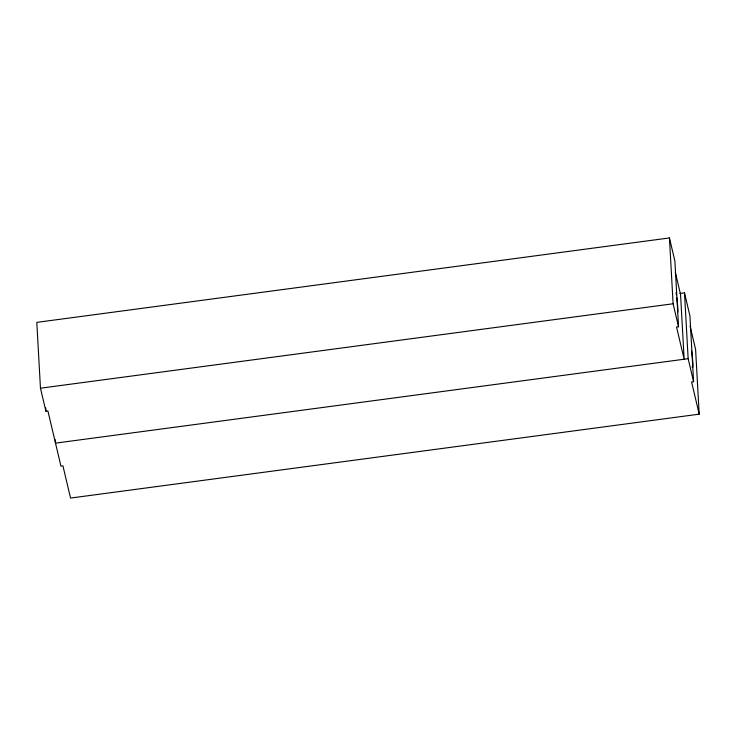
<?xml version="1.0" encoding="UTF-8"?>
<svg xmlns="http://www.w3.org/2000/svg" width="736" height="736" viewBox="0 0 736 736"><rect width="100%" height="100%" fill="white"/><g stroke="black" fill="none" stroke-linecap="round" stroke-linejoin="round"><path stroke-width="1.1" d="M677.46 312.598L677.755 312.036A14.692 1.288 82.4 0 0 677.083 299.938L676.807 297.841M675.308 272.274L680.552 294.483L684.158 359.232L676.54 327.032L678.537 326.766L674.875 260.93L669.438 237.94L36.8 322.368L40.462 388.203L45.899 411.203L47.895 410.936L60.941 466.127L62.937 465.87L70.546 498.06L699.2 414.166L695.603 349.407L690.083 326.094M679.935 293.471L684.489 292.864L689.926 315.864L693.588 381.699L691.592 381.966L699.2 414.166M40.462 388.203L673.1 303.766L678.537 326.766M693.588 381.699L688.151 358.699L55.504 443.136L55.32 439.723M691.564 350.676L692.125 354.872A14.692 1.288 82.4 0 1 692.806 366.97L692.502 367.531A14.389 1.26 82.4 0 1 692.052 366.878M684.489 292.864L688.151 358.699M669.438 237.94L673.1 303.766M45.706 407.799L45.899 411.203M676.044 292.707A14.389 1.26 82.4 0 1 676.375 294.722"/></g></svg>
